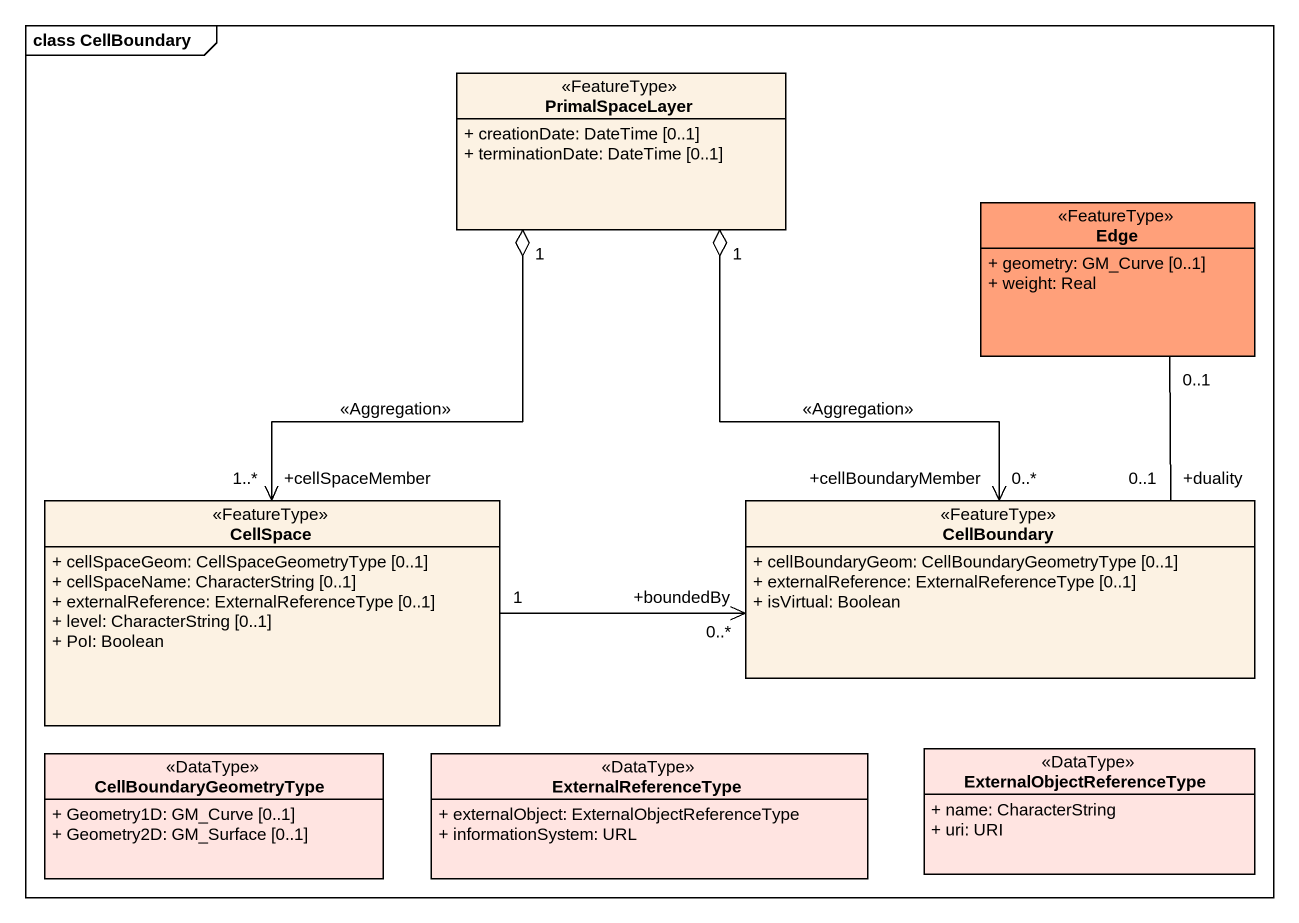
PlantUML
@startuml
mainframe class CellBoundary
hide circle
hide empty members
skinparam classAttributeIconSize 0
class PrimalSpaceLayer <<FeatureType>> {
  + creationDate: DateTime [0..1]
  + terminationDate: DateTime [0..1]
}
class Edge <<FeatureType>> #FFA07A {
  + geometry: GM_Curve [0..1]
  + weight: Real
}
class CellSpace <<FeatureType>> {
  + cellSpaceGeom: CellSpaceGeometryType [0..1]
  + cellSpaceName: CharacterString [0..1]
  + externalReference: ExternalReferenceType [0..1]
  + level: CharacterString [0..1]
  + PoI: Boolean
}
class CellBoundary <<FeatureType>> {
  + cellBoundaryGeom: CellBoundaryGeometryType [0..1]
  + externalReference: ExternalReferenceType [0..1]
  + isVirtual: Boolean
}
class CellBoundaryGeometryType <<DataType>> #FFE4E1 {
  + Geometry1D: GM_Curve [0..1]
  + Geometry2D: GM_Surface [0..1]
}
class ExternalReferenceType <<DataType>> #FFE4E1 {
  + externalObject: ExternalObjectReferenceType
  + informationSystem: URL
}
class ExternalObjectReferenceType <<DataType>> #FFE4E1 {
  + name: CharacterString
  + uri: URI
}
PrimalSpaceLayer "1" o--> "+cellSpaceMember\n1..*" CellSpace : <<Aggregation>>
PrimalSpaceLayer "1" o--> "+cellBoundaryMember\n0..*" CellBoundary : <<Aggregation>>
CellSpace "1" -right-> "+boundedBy\n0..*" CellBoundary
CellBoundary "+duality\n0..1" -up- "0..1" Edge
@enduml
